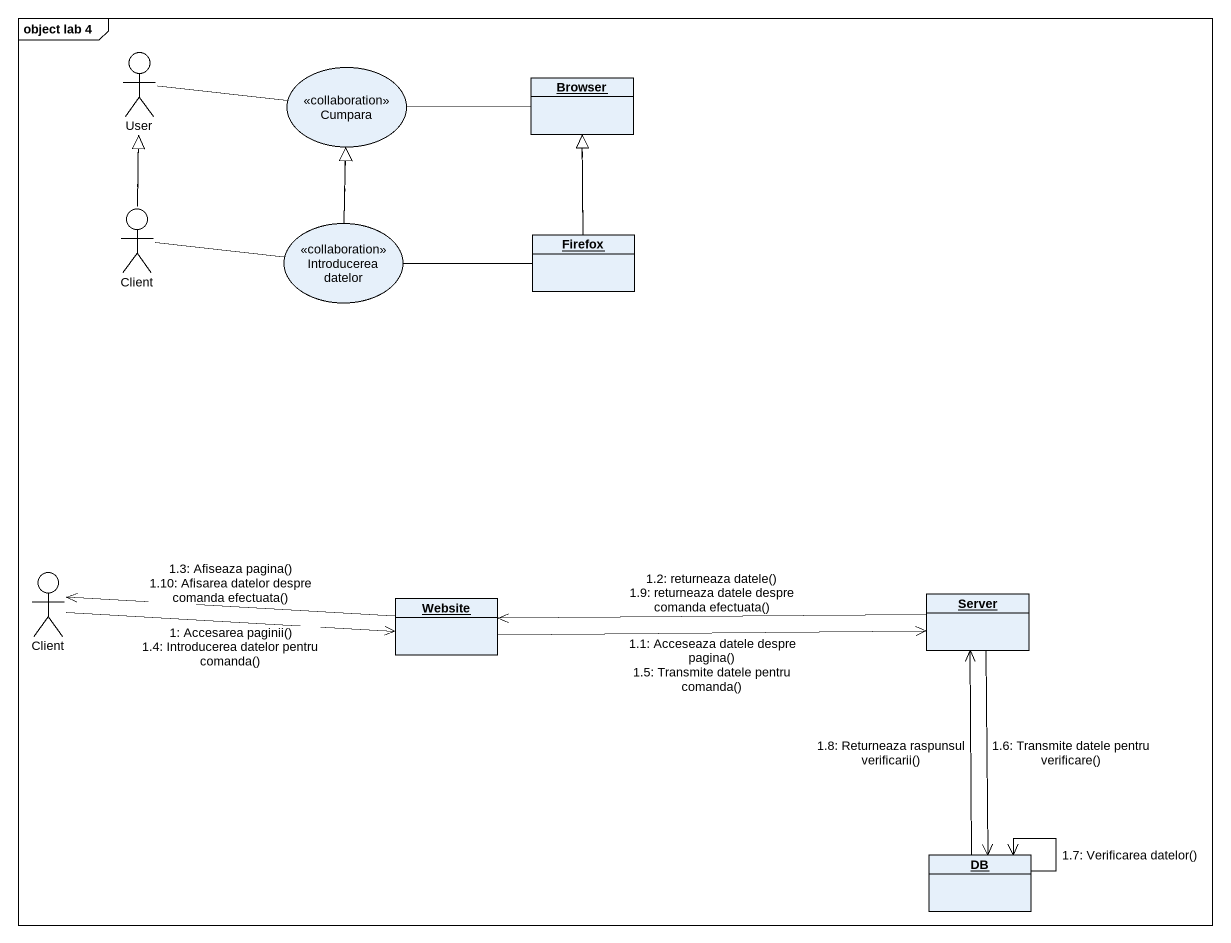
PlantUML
@startuml
mainframe object lab 4
allowmixing
hide circle
hide empty members
actor User
usecase Cumpara <<collaboration>>
object Browser
actor Client
usecase "Introducerea datelor" as Introducerea_datelor <<collaboration>>
object Firefox
actor "Client" as Client_2
object Website
object Server
object DB
User -right- Cumpara
Cumpara -right- Browser
Client -up- User
Client .up.|> User
Client -right- Introducerea_datelor
Introducerea_datelor -up- Cumpara
Introducerea_datelor .up.|> Cumpara
Introducerea_datelor -right- Firefox
Firefox -up- Browser
Firefox .up.|> Browser
Client_2 -right-> Website : 1: Accesarea paginii()\n1.4: Introducerea datelor pentru comanda()
Website -right-> Server : 1.1: Acceseaza datele despre pagina()\n1.5: Transmite datele pentru comanda()
Server -left-> Website : 1.2: returneaza datele()\n1.9: returneaza datele despre comanda efectuata()
Website -left-> Client_2 : 1.3: Afiseaza pagina()\n1.10: Afisarea datelor despre comanda efectuata()
Server --> DB : 1.6: Transmite datele pentru verificare()
DB --> DB : 1.7: Verificarea datelor()
DB -up-> Server : 1.8: Returneaza raspunsul verificarii()
@enduml
